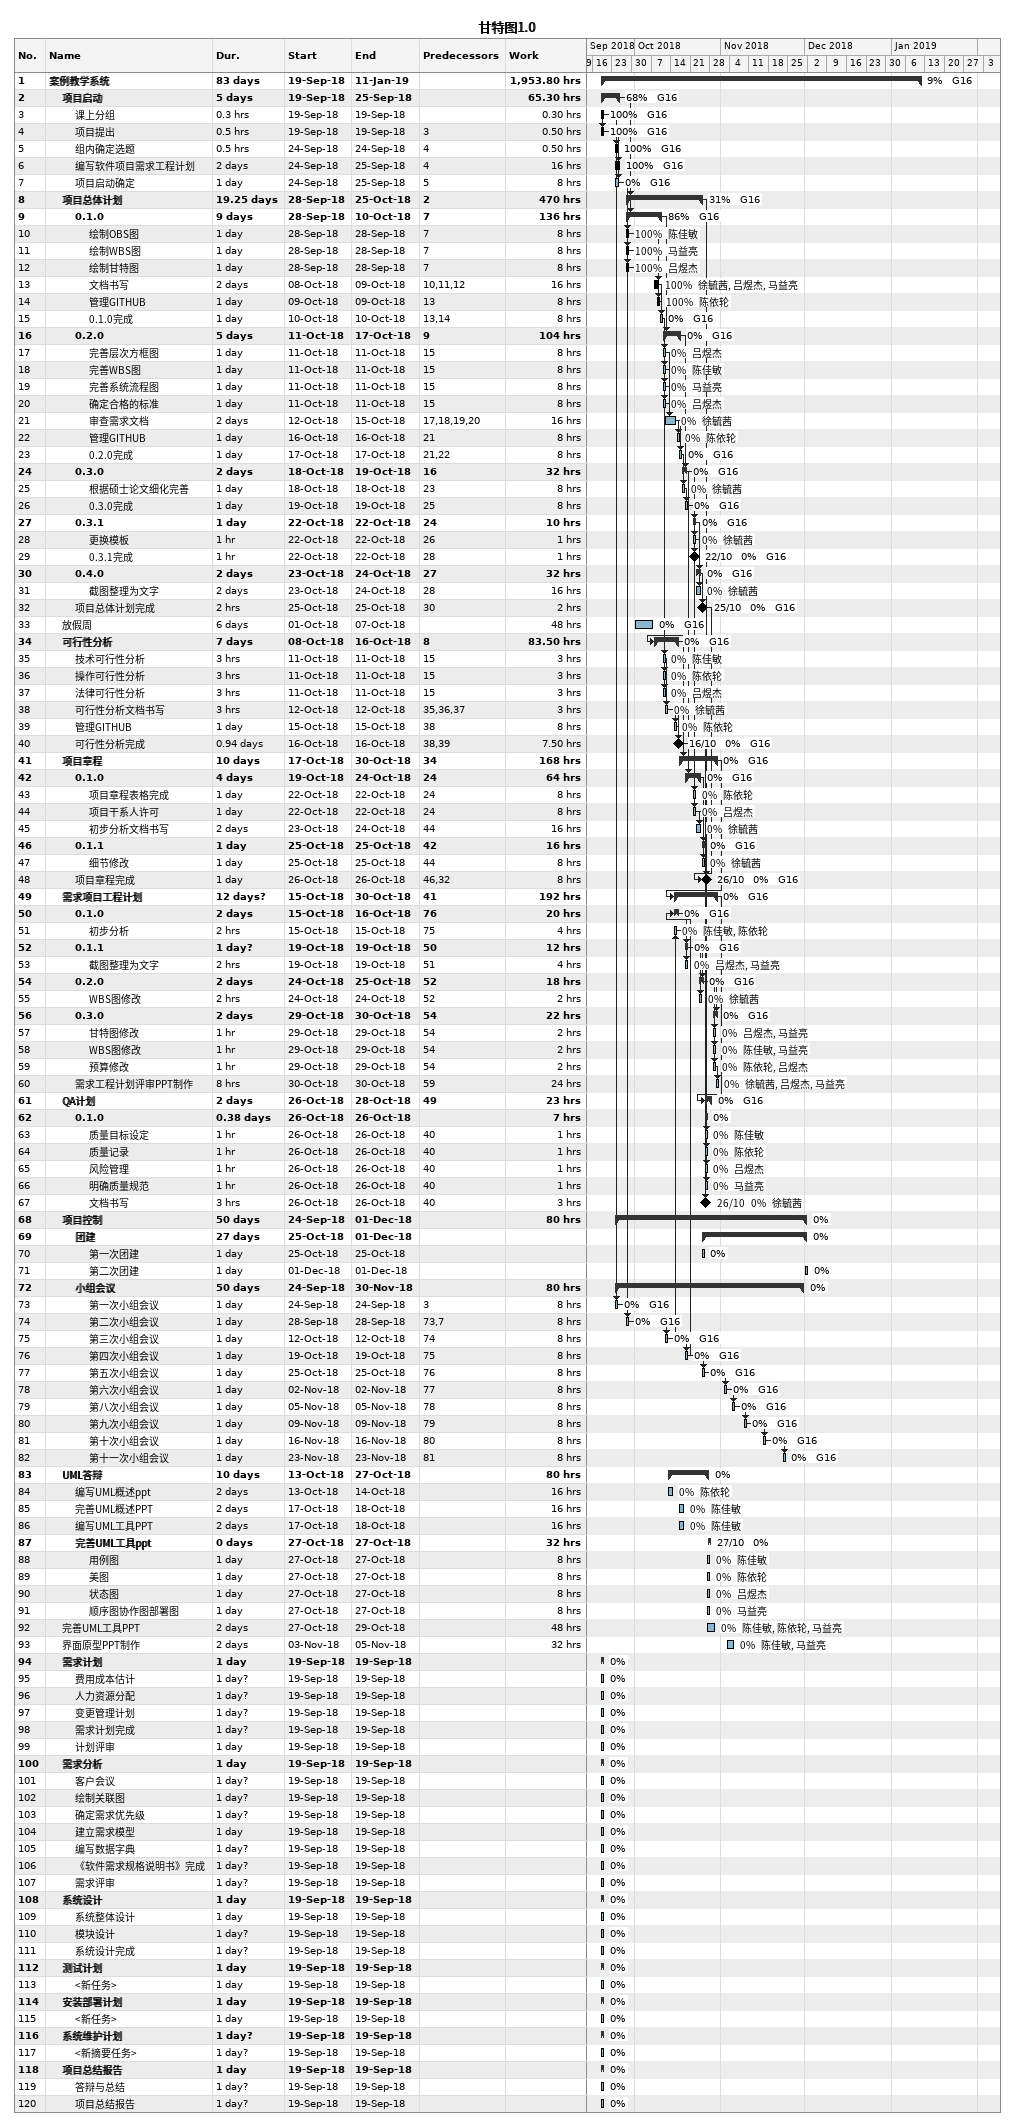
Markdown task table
甘特图1.0

| ID | Level | Task | Duration | Start | Finish | Predecessors | Resources | % complete | Work (h) |
|---|---|---|---|---|---|---|---|---|---|
| 1 | 1 | **案例教学系统** | 83d | 2018-09-19 | 2019-01-11 |  | G16 | 9 | 1953.80 |
| 2 | 2 | **项目启动** | 5d | 2018-09-19 | 2018-09-25 |  | G16 | 68 | 65.30 |
| 3 | 3 | 课上分组 | 0.3h | 2018-09-19 | 2018-09-19 |  | G16 | 100 | 0.30 |
| 4 | 3 | 项目提出 | 0.5h | 2018-09-19 | 2018-09-19 | 3 | G16 | 100 | 0.50 |
| 5 | 3 | 组内确定选题 | 0.5h | 2018-09-24 | 2018-09-24 | 4 | G16 | 100 | 0.50 |
| 6 | 3 | 编写软件项目需求工程计划 | 2d | 2018-09-24 | 2018-09-25 | 4 | G16 | 100 | 16 |
| 7 | 3 | 项目启动确定 | 1d | 2018-09-24 | 2018-09-25 | 5 | G16 | 0 | 8 |
| 8 | 2 | **项目总体计划** | 19.25d | 2018-09-28 | 2018-10-25 | 2 | G16 | 31 | 470 |
| 9 | 3 | **0.1.0** | 9d | 2018-09-28 | 2018-10-10 | 7 | G16 | 86 | 136 |
| 10 | 4 | 绘制OBS图 | 1d | 2018-09-28 | 2018-09-28 | 7 | 陈佳敏 | 100 | 8 |
| 11 | 4 | 绘制WBS图 | 1d | 2018-09-28 | 2018-09-28 | 7 | 马益亮 | 100 | 8 |
| 12 | 4 | 绘制甘特图 | 1d | 2018-09-28 | 2018-09-28 | 7 | 吕煜杰 | 100 | 8 |
| 13 | 4 | 文档书写 | 2d | 2018-10-08 | 2018-10-09 | 10, 11, 12 | 徐毓茜, 吕煜杰, 马益亮 | 100 | 16 |
| 14 | 4 | 管理GITHUB | 1d | 2018-10-09 | 2018-10-09 | 13 | 陈依轮 | 100 | 8 |
| 15 | 4 | 0.1.0完成 | 1d | 2018-10-10 | 2018-10-10 | 13, 14 | G16 | 0 | 8 |
| 16 | 3 | **0.2.0** | 5d | 2018-10-11 | 2018-10-17 | 9 | G16 | 0 | 104 |
| 17 | 4 | 完善层次方框图 | 1d | 2018-10-11 | 2018-10-11 | 15 | 吕煜杰 | 0 | 8 |
| 18 | 4 | 完善WBS图 | 1d | 2018-10-11 | 2018-10-11 | 15 | 陈佳敏 | 0 | 8 |
| 19 | 4 | 完善系统流程图 | 1d | 2018-10-11 | 2018-10-11 | 15 | 马益亮 | 0 | 8 |
| 20 | 4 | 确定合格的标准 | 1d | 2018-10-11 | 2018-10-11 | 15 | 吕煜杰 | 0 | 8 |
| 21 | 4 | 审查需求文档 | 2d | 2018-10-12 | 2018-10-15 | 17, 18, 19, 20 | 徐毓茜 | 0 | 16 |
| 22 | 4 | 管理GITHUB | 1d | 2018-10-16 | 2018-10-16 | 21 | 陈依轮 | 0 | 8 |
| 23 | 4 | 0.2.0完成 | 1d | 2018-10-17 | 2018-10-17 | 21, 22 | G16 | 0 | 8 |
| 24 | 3 | **0.3.0** | 2d | 2018-10-18 | 2018-10-19 | 16 | G16 | 0 | 32 |
| 25 | 4 | 根据硕士论文细化完善 | 1d | 2018-10-18 | 2018-10-18 | 23 | 徐毓茜 | 0 | 8 |
| 26 | 4 | 0.3.0完成 | 1d | 2018-10-19 | 2018-10-19 | 25 | G16 | 0 | 8 |
| 27 | 3 | **0.3.1** | 1d | 2018-10-22 | 2018-10-22 | 24 | G16 | 0 | 10 |
| 28 | 4 | 更换模板 | 1h | 2018-10-22 | 2018-10-22 | 26 | 徐毓茜 | 0 | 1 |
| 29 | 4 | 0.3.1完成 | 1h | 2018-10-22 | 2018-10-22 | 28 | G16 | 0 | 1 |
| 30 | 3 | **0.4.0** | 2d | 2018-10-23 | 2018-10-24 | 27 | G16 | 0 | 32 |
| 31 | 4 | 截图整理为文字 | 2d | 2018-10-23 | 2018-10-24 | 28 | 徐毓茜 | 0 | 16 |
| 32 | 3 | 项目总体计划完成 | 2h | 2018-10-25 | 2018-10-25 | 30 | G16 | 0 | 2 |
| 33 | 2 | 放假周 | 6d | 2018-10-01 | 2018-10-07 |  | G16 | 0 | 48 |
| 34 | 2 | **可行性分析** | 7d | 2018-10-08 | 2018-10-16 | 8 | G16 | 0 | 83.50 |
| 35 | 3 | 技术可行性分析 | 3h | 2018-10-11 | 2018-10-11 | 15 | 陈佳敏 | 0 | 3 |
| 36 | 3 | 操作可行性分析 | 3h | 2018-10-11 | 2018-10-11 | 15 | 陈依轮 | 0 | 3 |
| 37 | 3 | 法律可行性分析 | 3h | 2018-10-11 | 2018-10-11 | 15 | 吕煜杰 | 0 | 3 |
| 38 | 3 | 可行性分析文档书写 | 3h | 2018-10-12 | 2018-10-12 | 35, 36, 37 | 徐毓茜 | 0 | 3 |
| 39 | 3 | 管理GITHUB | 1d | 2018-10-15 | 2018-10-15 | 38 | 陈依轮 | 0 | 8 |
| 40 | 3 | 可行性分析完成 | 0.94d | 2018-10-16 | 2018-10-16 | 38, 39 | G16 | 0 | 7.50 |
| 41 | 2 | **项目章程** | 10d | 2018-10-17 | 2018-10-30 | 34 | G16 | 0 | 168 |
| 42 | 3 | **0.1.0** | 4d | 2018-10-19 | 2018-10-24 | 24 | G16 | 0 | 64 |
| 43 | 4 | 项目章程表格完成 | 1d | 2018-10-22 | 2018-10-22 | 24 | 陈依轮 | 0 | 8 |
| 44 | 4 | 项目干系人许可 | 1d | 2018-10-22 | 2018-10-22 | 24 | 吕煜杰 | 0 | 8 |
| 45 | 4 | 初步分析文档书写 | 2d | 2018-10-23 | 2018-10-24 | 44 | 徐毓茜 | 0 | 16 |
| 46 | 3 | **0.1.1** | 1d | 2018-10-25 | 2018-10-25 | 42 | G16 | 0 | 16 |
| 47 | 4 | 细节修改 | 1d | 2018-10-25 | 2018-10-25 | 44 | 徐毓茜 | 0 | 8 |
| 48 | 3 | 项目章程完成 | 1d | 2018-10-26 | 2018-10-26 | 46, 32 | G16 | 0 | 8 |
| 49 | 2 | **需求项目工程计划** | 12d? | 2018-10-15 | 2018-10-30 | 41 | G16 | 0 | 192 |
| 50 | 3 | **0.1.0** | 2d | 2018-10-15 | 2018-10-16 | 76 | G16 | 0 | 20 |
| 51 | 4 | 初步分析 | 2h | 2018-10-15 | 2018-10-15 | 75 | 陈佳敏, 陈依轮 | 0 | 4 |
| 52 | 3 | **0.1.1** | 1d? | 2018-10-19 | 2018-10-19 | 50 | G16 | 0 | 12 |
| 53 | 4 | 截图整理为文字 | 2h | 2018-10-19 | 2018-10-19 | 51 | 吕煜杰, 马益亮 | 0 | 4 |
| 54 | 3 | **0.2.0** | 2d | 2018-10-24 | 2018-10-25 | 52 | G16 | 0 | 18 |
| 55 | 4 | WBS图修改 | 2h | 2018-10-24 | 2018-10-24 | 52 | 徐毓茜 | 0 | 2 |
| 56 | 3 | **0.3.0** | 2d | 2018-10-29 | 2018-10-30 | 54 | G16 | 0 | 22 |
| 57 | 4 | 甘特图修改 | 1h | 2018-10-29 | 2018-10-29 | 54 | 吕煜杰, 马益亮 | 0 | 2 |
| 58 | 4 | WBS图修改 | 1h | 2018-10-29 | 2018-10-29 | 54 | 陈佳敏, 马益亮 | 0 | 2 |
| 59 | 4 | 预算修改 | 1h | 2018-10-29 | 2018-10-29 | 54 | 陈依轮, 吕煜杰 | 0 | 2 |
| 60 | 3 | 需求工程计划评审PPT制作 | 8h | 2018-10-30 | 2018-10-30 | 59 | 徐毓茜, 吕煜杰, 马益亮 | 0 | 24 |
| 61 | 2 | **QA计划** | 2d | 2018-10-26 | 2018-10-28 | 49 | G16 | 0 | 23 |
| 62 | 3 | **0.1.0** | 0.38d | 2018-10-26 | 2018-10-26 |  |  | 0 | 7 |
| 63 | 4 | 质量目标设定 | 1h | 2018-10-26 | 2018-10-26 | 40 | 陈佳敏 | 0 | 1 |
| 64 | 4 | 质量记录 | 1h | 2018-10-26 | 2018-10-26 | 40 | 陈依轮 | 0 | 1 |
| 65 | 4 | 风险管理 | 1h | 2018-10-26 | 2018-10-26 | 40 | 吕煜杰 | 0 | 1 |
| 66 | 4 | 明确质量规范 | 1h | 2018-10-26 | 2018-10-26 | 40 | 马益亮 | 0 | 1 |
| 67 | 4 | 文档书写 | 3h | 2018-10-26 | 2018-10-26 | 40 | 徐毓茜 | 0 | 3 |
| 68 | 2 | **项目控制** | 50d | 2018-09-24 | 2018-12-01 |  |  | 0 | 80 |
| 69 | 3 | **团建** | 27d | 2018-10-25 | 2018-12-01 |  |  | 0 |  |
| 70 | 4 | 第一次团建 | 1d | 2018-10-25 | 2018-10-25 |  |  | 0 |  |
| 71 | 4 | 第二次团建 | 1d | 2018-12-01 | 2018-12-01 |  |  | 0 |  |
| 72 | 3 | **小组会议** | 50d | 2018-09-24 | 2018-11-30 |  |  | 0 | 80 |
| 73 | 4 | 第一次小组会议 | 1d | 2018-09-24 | 2018-09-24 | 3 | G16 | 0 | 8 |
| 74 | 4 | 第二次小组会议 | 1d | 2018-09-28 | 2018-09-28 | 73, 7 | G16 | 0 | 8 |
| 75 | 4 | 第三次小组会议 | 1d | 2018-10-12 | 2018-10-12 | 74 | G16 | 0 | 8 |
| 76 | 4 | 第四次小组会议 | 1d | 2018-10-19 | 2018-10-19 | 75 | G16 | 0 | 8 |
| 77 | 4 | 第五次小组会议 | 1d | 2018-10-25 | 2018-10-25 | 76 | G16 | 0 | 8 |
| 78 | 4 | 第六次小组会议 | 1d | 2018-11-02 | 2018-11-02 | 77 | G16 | 0 | 8 |
| 79 | 4 | 第八次小组会议 | 1d | 2018-11-05 | 2018-11-05 | 78 | G16 | 0 | 8 |
| 80 | 4 | 第九次小组会议 | 1d | 2018-11-09 | 2018-11-09 | 79 | G16 | 0 | 8 |
| 81 | 4 | 第十次小组会议 | 1d | 2018-11-16 | 2018-11-16 | 80 | G16 | 0 | 8 |
| 82 | 4 | 第十一次小组会议 | 1d | 2018-11-23 | 2018-11-23 | 81 | G16 | 0 | 8 |
| 83 | 2 | **UML答辩** | 10d | 2018-10-13 | 2018-10-27 |  |  | 0 | 80 |
| 84 | 3 | 编写UML概述ppt | 2d | 2018-10-13 | 2018-10-14 |  | 陈依轮 | 0 | 16 |
| 85 | 3 | 完善UML概述PPT | 2d | 2018-10-17 | 2018-10-18 |  | 陈佳敏 | 0 | 16 |
| 86 | 3 | 编写UML工具PPT | 2d | 2018-10-17 | 2018-10-18 |  | 陈佳敏 | 0 | 16 |
| 87 | 3 | **完善UML工具ppt** | 0d | 2018-10-27 | 2018-10-27 |  |  | 0 | 32 |
| 88 | 4 | 用例图 | 1d | 2018-10-27 | 2018-10-27 |  | 陈佳敏 | 0 | 8 |
| 89 | 4 | 美图 | 1d | 2018-10-27 | 2018-10-27 |  | 陈依轮 | 0 | 8 |
| 90 | 4 | 状态图 | 1d | 2018-10-27 | 2018-10-27 |  | 吕煜杰 | 0 | 8 |
| 91 | 4 | 顺序图协作图部署图 | 1d | 2018-10-27 | 2018-10-27 |  | 马益亮 | 0 | 8 |
| 92 | 2 | 完善UML工具PPT | 2d | 2018-10-27 | 2018-10-29 |  | 陈佳敏, 陈依轮, 马益亮 | 0 | 48 |
| 93 | 2 | 界面原型PPT制作 | 2d | 2018-11-03 | 2018-11-05 |  | 陈佳敏, 马益亮 | 0 | 32 |
| 94 | 2 | **需求计划** | 1d | 2018-09-19 | 2018-09-19 |  |  | 0 |  |
| 95 | 3 | 费用成本估计 | 1d? | 2018-09-19 | 2018-09-19 |  |  | 0 |  |
| 96 | 3 | 人力资源分配 | 1d? | 2018-09-19 | 2018-09-19 |  |  | 0 |  |
| 97 | 3 | 变更管理计划 | 1d? | 2018-09-19 | 2018-09-19 |  |  | 0 |  |
| 98 | 3 | 需求计划完成 | 1d? | 2018-09-19 | 2018-09-19 |  |  | 0 |  |
| 99 | 3 | 计划评审 | 1d | 2018-09-19 | 2018-09-19 |  |  | 0 |  |
| 100 | 2 | **需求分析** | 1d | 2018-09-19 | 2018-09-19 |  |  | 0 |  |
| 101 | 3 | 客户会议 | 1d? | 2018-09-19 | 2018-09-19 |  |  | 0 |  |
| 102 | 3 | 绘制关联图 | 1d? | 2018-09-19 | 2018-09-19 |  |  | 0 |  |
| 103 | 3 | 确定需求优先级 | 1d? | 2018-09-19 | 2018-09-19 |  |  | 0 |  |
| 104 | 3 | 建立需求模型 | 1d | 2018-09-19 | 2018-09-19 |  |  | 0 |  |
| 105 | 3 | 编写数据字典 | 1d? | 2018-09-19 | 2018-09-19 |  |  | 0 |  |
| 106 | 3 | 《软件需求规格说明书》完成 | 1d? | 2018-09-19 | 2018-09-19 |  |  | 0 |  |
| 107 | 3 | 需求评审 | 1d? | 2018-09-19 | 2018-09-19 |  |  | 0 |  |
| 108 | 2 | **系统设计** | 1d | 2018-09-19 | 2018-09-19 |  |  | 0 |  |
| 109 | 3 | 系统整体设计 | 1d | 2018-09-19 | 2018-09-19 |  |  | 0 |  |
| 110 | 3 | 模块设计 | 1d? | 2018-09-19 | 2018-09-19 |  |  | 0 |  |
| 111 | 3 | 系统设计完成 | 1d? | 2018-09-19 | 2018-09-19 |  |  | 0 |  |
| 112 | 2 | **测试计划** | 1d | 2018-09-19 | 2018-09-19 |  |  | 0 |  |
| 113 | 3 | <新任务> | 1d | 2018-09-19 | 2018-09-19 |  |  | 0 |  |
| 114 | 2 | **安装部署计划** | 1d | 2018-09-19 | 2018-09-19 |  |  | 0 |  |
| 115 | 3 | <新任务> | 1d | 2018-09-19 | 2018-09-19 |  |  | 0 |  |
| 116 | 2 | **系统维护计划** | 1d? | 2018-09-19 | 2018-09-19 |  |  | 0 |  |
| 117 | 3 | <新摘要任务> | 1d? | 2018-09-19 | 2018-09-19 |  |  | 0 |  |
| 118 | 2 | **项目总结报告** | 1d | 2018-09-19 | 2018-09-19 |  |  | 0 |  |
| 119 | 3 | 答辩与总结 | 1d? | 2018-09-19 | 2018-09-19 |  |  | 0 |  |
| 120 | 3 | 项目总结报告 | 1d? | 2018-09-19 | 2018-09-19 |  |  | 0 |  |
